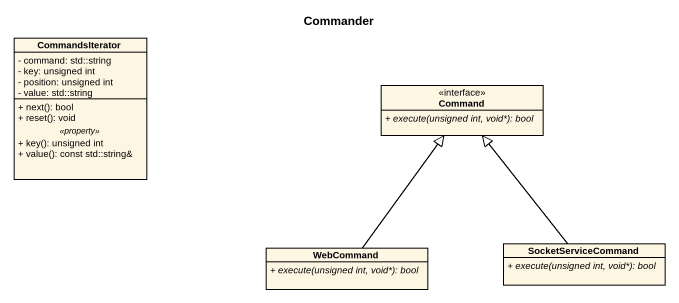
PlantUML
@startuml
title Commander
hide circle
hide empty members
skinparam classAttributeIconSize 0
class CommandsIterator {
  - command: std::string
  - key: unsigned int
  - position: unsigned int
  - value: std::string
  --
  + next(): bool
  + reset(): void
  .. <<property>> ..
  + key(): unsigned int
  + value(): const std::string&
}
class Command <<interface>> {
  {abstract} + execute(unsigned int, void*): bool
}
class SocketServiceCommand {
  {abstract} + execute(unsigned int, void*): bool
}
class WebCommand {
  {abstract} + execute(unsigned int, void*): bool
}
SocketServiceCommand -up-|> Command
WebCommand -up-|> Command
@enduml
